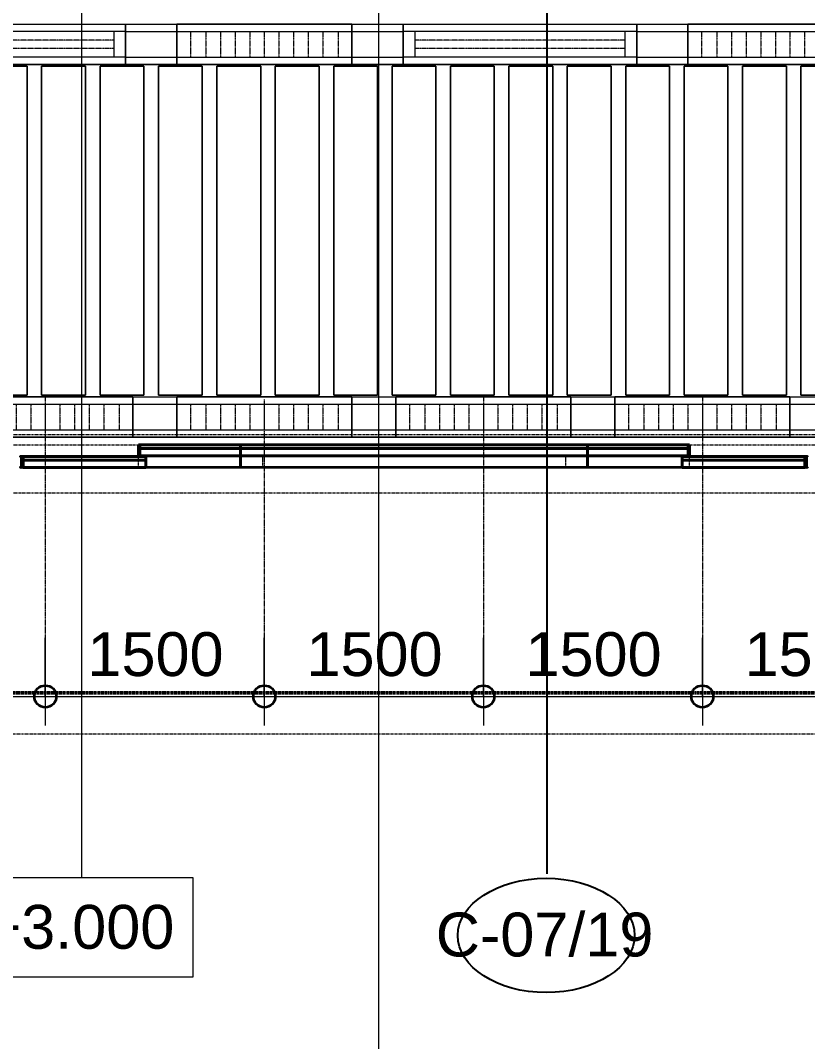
# Model space of a CAD drawing. Header units: millimetres. Extents: x -794326 to -715748, y -17796 to 22353.
# Drawn here: x -739003 to -733612, y -3986 to 3003 of the extents above; entities that cross this region are included whole.
import ezdxf

# ---------------------------------------------------------------- set-up
doc = ezdxf.new("R2010")
doc.units = ezdxf.units.MM
for name, pattern in [('DASH', [6.35, 3.175, -3.175]), ('DPA_Grid _ Level 100', [10, 5.5, -1.6, 1.3, -1.6]), ('DPA_Hidden 50', [3, 2, -1]), ('DPA_Hidden 500', [1.4, 0.8, -0.6])]:
    doc.linetypes.add(name, pattern=pattern)
for name, color, linetype, lineweight in [('A-ANNO-DIMS', 1, 'Continuous', 9), ('A-ANNO-DIMS-100', 1, 'Continuous', 9), ('A-ANNO-NOTE', 3, 'Continuous', 25), ('A-DETL', 1, 'Continuous', 70), ('A-GENM', 1, 'Continuous', 9), ('A-GENM-HDLN', 2, 'DPA_Hidden 500', 9), ('A-GLAZ-CURT', 2, 'Continuous', 9), ('G-ANNO-SECL', 3, 'Continuous', 9), ('G-ANNO-TEXT', 3, 'Continuous', 9), ('Q-SPCQ', 2, 'Continuous', 35), ('Q-SPCQ-HDLN', 2, 'DASH', 9)]:
    doc.layers.add(name, color=color, linetype=linetype, lineweight=lineweight)
doc.styles.add('Arial_2', font='arial.ttf', dxfattribs={"height": 300})
doc.dimstyles.new('DPA-DIM-3_0_C-C', dxfattribs={"dimscale": 304.8, "dimtxt": 306.07782, "dimasz": 0.492126, "dimexe": 0.656168, "dimexo": 0.0625, "dimgap": 0.164042, "dimtad": 1, "dimdec": 0, "dimzin": 0, "dimdsep": 46, "dimtxsty": 'Arial_2', "dimblk1": 'DOTBLANK', "dimblk2": 'DOTBLANK', "dimsah": 1, "dimcen": 0.09, "dimdle": 0.656168, "dimadec": 8, "dimazin": 0, "dimtfac": 1, "dimtdec": 4, "dimtix": 1, "dimtmove": 0, "dimatfit": 3, "dimfxl": 1.312336, "dimfxlon": 1, "dimtvp": 1, "dimtolj": 1, "dimtzin": 0, "dimarcsym": 2})

# ---------------------------------------------------------------- blocks, each defined once
blk = doc.blocks.new('DPA_CP_Metal Ceiling Panel - Vertical Panel with Gap-11114031-4282-01 ENLARGED LOWER PLATFORM LEVEL - REFLECTED CEILING PLAN - SHEET 3')
at = {"layer": 'A-GLAZ-CURT'}
for p, q in [((-785007.4, 2689), (-785007.4, 439)), ((-784707.4, 2689), (-785007.4, 2689)), ((-784707.4, 2689), (-785007.4, 2689)), ((-785007.4, 2689), (-785007.4, 439)), ((-785007.4, 439), (-785007.4, 2689)), ((-785007.4, 2689), (-784707.4, 2689)), ((-784707.4, 2689), (-784707.4, 439)), ((-784707.4, 439), (-784707.4, 2689)), ((-784707.4, 2689), (-784707.4, 439)), ((-784707.4, 439), (-785007.4, 439)), ((-785007.4, 439), (-784707.4, 439)), ((-784707.4, 439), (-785007.4, 439))]:
    blk.add_line(p, q, dxfattribs=at)
blk = doc.blocks.new('DPA_Speciality_PlatformScreenDoor - Length_135300-12767973-4282-01 ENLARGED LOWER PLATFORM LEVEL - REFLECTED CEILING PLAN - SHEET 3')
at = {"layer": 'A-GENM'}
for p, q in [((17087.5, -250), (16889.7, -250)), ((16889.7, -250), (17087.5, -250)), ((16982.5, -250), (16892.5, -250)), ((16892.5, -250), (16982.5, -250)), ((16992.5, -250), (17082.5, -250)), ((17082.5, -250), (16992.5, -250)), ((21462.5, -250), (21660.3, -250)), ((21660.3, -250), (21462.5, -250)), ((21557.5, -250), (21467.5, -250)), ((21467.5, -250), (21557.5, -250)), ((21567.5, -250), (21657.5, -250)), ((21657.5, -250), (21567.5, -250)), ((17640.3, -330), (17764.1, -330)), ((17650.9, -330), (17704, -330)), ((17700.4, -330), (17753.5, -330)), ((19240.3, -330), (19364.1, -330)), ((19250.9, -330), (19304, -330)), ((19300.4, -330), (19353.5, -330))]:
    blk.add_line(p, q, dxfattribs=at)
at = {"layer": 'A-GENM-HDLN'}
for p, q in [((17387.5, -175), (17387.5, -250)), ((17387.5, -175), (18237.5, -175)), ((18237.5, -250), (18237.5, -175)), ((20312.5, -250), (20312.5, -175)), ((21162.5, -175), (20312.5, -175)), ((21162.5, -175), (21162.5, -250)), ((17387.5, -250), (18237.5, -250)), ((21162.5, -250), (20312.5, -250))]:
    blk.add_line(p, q, dxfattribs=at)
at = {"layer": 'Q-SPCQ', "linetype": 'DASH', "lineweight": 9}
blk.add_line((3946, 1650), (73451.3, 1650), dxfattribs=at)
at = {"layer": 'Q-SPCQ'}
for p, q in [((16587.5, -245), (16587.5, -180)), ((16587.5, -180), (16587.5, -245)), ((16587.5, -180), (16587.5, -245)), ((16587.5, -245), (16587.5, -180)), ((17437.5, -175), (16597.5, -175)), ((16597.5, -175), (17437.5, -175)), ((16597.5, -175), (16597.5, -225)), ((16597.5, -175), (16597.5, -225)), ((16597.5, -245), (16597.5, -180)), ((16597.5, -180), (16597.5, -245)), ((16627.5, -175), (17407.5, -175)), ((17407.5, -175), (16627.5, -175)), ((17407.5, -175), (16627.5, -175)), ((16627.5, -175), (17407.5, -175)), ((17387.5, -175), (18087.5, -175)), ((17437.5, -225), (17437.5, -175)), ((17437.5, -175), (17437.5, -225)), ((18087.5, -175), (18087.5, -330)), ((18087.5, -175), (20462.5, -175)), ((18087.5, -330), (18087.5, -175)), ((18087.5, -200), (18087.5, -175.9)), ((18087.5, -175.9), (18087.5, -200)), ((18087.5, -305), (18087.5, -200)), ((18087.5, -200), (18087.5, -305)), ((20462.5, -175), (20462.5, -330)), ((20462.5, -175), (21162.5, -175)), ((20462.5, -330), (20462.5, -175)), ((20462.5, -200), (20462.5, -175.9)), ((20462.5, -175.9), (20462.5, -200)), ((20462.5, -305), (20462.5, -200)), ((20462.5, -200), (20462.5, -305)), ((21112.5, -175), (21952.5, -175)), ((21952.5, -175), (21112.5, -175)), ((21112.5, -175), (21112.5, -225)), ((21112.5, -225), (21112.5, -175)), ((21922.5, -175), (21142.5, -175)), ((21142.5, -175), (21922.5, -175)), ((21142.5, -175), (21922.5, -175)), ((21922.5, -175), (21142.5, -175)), ((21952.5, -225), (21952.5, -175)), ((21952.5, -225), (21952.5, -175)), ((21952.5, -180), (21952.5, -245)), ((21952.5, -245), (21952.5, -180)), ((21962.5, -245), (21962.5, -180)), ((21962.5, -180), (21962.5, -245)), ((21962.5, -180), (21962.5, -245)), ((21962.5, -245), (21962.5, -180)), ((16597.5, -225), (17437.5, -225)), ((17437.5, -225), (16597.5, -225)), ((16597.5, -250), (16597.5, -225)), ((16597.5, -225), (16597.5, -250)), ((17437.5, -225), (16597.5, -225)), ((16597.5, -225), (16597.5, -250)), ((16597.5, -250), (16597.5, -225)), ((16597.5, -225), (17437.5, -225)), ((17437.5, -225), (16597.5, -225)), ((16597.5, -225), (17437.5, -225)), ((16597.5, -250), (17437.5, -250)), ((17437.5, -250), (16597.5, -250)), ((16597.5, -250), (17437.5, -250)), ((17437.5, -250), (16597.5, -250)), ((17407.5, -225), (16627.5, -225)), ((16627.5, -225), (17407.5, -225)), ((16627.5, -225), (17407.5, -225)), ((17407.5, -225), (16627.5, -225)), ((17387.5, -225), (16647.5, -225)), ((16647.5, -225), (17387.5, -225)), ((17387.5, -225), (16647.5, -225)), ((16647.5, -225), (17387.5, -225)), ((17387.5, -250), (16647.5, -250)), ((16647.5, -250), (17387.5, -250)), ((17387.5, -250), (16647.5, -250)), ((16647.5, -250), (17387.5, -250)), ((17387.5, -305), (17387.5, -250)), ((17387.5, -250), (17387.5, -330)), ((17397.5, -255), (17387.5, -255)), ((17387.5, -255), (17387.5, -330)), ((17387.5, -330), (17387.5, -255)), ((17387.5, -255), (17397.5, -255)), ((17397.5, -330), (17397.5, -255)), ((17397.5, -255), (17397.5, -330)), ((18087.5, -255), (17397.5, -255)), ((17397.5, -255), (18087.5, -255)), ((17397.5, -255), (17397.5, -305)), ((17397.5, -255), (17397.5, -305)), ((17437.5, -225), (17437.5, -250)), ((17437.5, -225), (17437.5, -250)), ((17437.5, -250), (17437.5, -225)), ((17437.5, -225), (17437.5, -250)), ((17447.5, -255), (18027.5, -255)), ((18027.5, -255), (17447.5, -255)), ((18037.5, -255), (17447.5, -255)), ((17447.5, -255), (18037.5, -255)), ((20462.5, -255), (18087.5, -255)), ((18087.5, -255), (20462.5, -255)), ((18087.5, -255), (18087.5, -305)), ((18087.5, -255), (18087.5, -305)), ((18087.5, -305), (18087.5, -255)), ((18087.5, -255), (18087.5, -305)), ((20412.5, -255), (18137.5, -255)), ((18137.5, -255), (20412.5, -255)), ((18147.5, -255), (20402.5, -255)), ((20402.5, -255), (18147.5, -255)), ((20462.5, -255), (21152.5, -255)), ((21152.5, -255), (20462.5, -255)), ((20462.5, -255), (20462.5, -305)), ((20462.5, -305), (20462.5, -255)), ((20462.5, -305), (20462.5, -255)), ((20462.5, -255), (20462.5, -305)), ((20512.5, -255), (21102.5, -255)), ((21102.5, -255), (20512.5, -255)), ((21102.5, -255), (20522.5, -255)), ((20522.5, -255), (21102.5, -255)), ((21952.5, -225), (21112.5, -225)), ((21112.5, -225), (21952.5, -225)), ((21112.5, -250), (21112.5, -225)), ((21112.5, -250), (21112.5, -225)), ((21952.5, -225), (21112.5, -225)), ((21112.5, -225), (21112.5, -250)), ((21112.5, -250), (21112.5, -225)), ((21112.5, -225), (21952.5, -225)), ((21112.5, -225), (21952.5, -225)), ((21952.5, -225), (21112.5, -225)), ((21952.5, -250), (21112.5, -250)), ((21112.5, -250), (21952.5, -250)), ((21112.5, -250), (21952.5, -250)), ((21952.5, -250), (21112.5, -250)), ((21142.5, -225), (21922.5, -225)), ((21922.5, -225), (21142.5, -225)), ((21922.5, -225), (21142.5, -225)), ((21142.5, -225), (21922.5, -225)), ((21152.5, -255), (21152.5, -330)), ((21162.5, -255), (21152.5, -255)), ((21152.5, -255), (21162.5, -255)), ((21152.5, -330), (21152.5, -255)), ((21152.5, -305), (21152.5, -255)), ((21152.5, -305), (21152.5, -255)), ((21162.5, -225), (21902.5, -225)), ((21902.5, -225), (21162.5, -225)), ((21162.5, -225), (21902.5, -225)), ((21902.5, -225), (21162.5, -225)), ((21162.5, -250), (21902.5, -250)), ((21902.5, -250), (21162.5, -250)), ((21162.5, -250), (21902.5, -250)), ((21902.5, -250), (21162.5, -250)), ((21162.5, -330), (21162.5, -250)), ((21162.5, -250), (21162.5, -305)), ((21162.5, -330), (21162.5, -255)), ((21162.5, -255), (21162.5, -330)), ((21952.5, -225), (21952.5, -250)), ((21952.5, -250), (21952.5, -225)), ((21952.5, -250), (21952.5, -225)), ((21952.5, -225), (21952.5, -250)), ((17387.5, -329.1), (17387.5, -305)), ((17387.5, -330), (18087.5, -330)), ((17387.5, -330), (17397.5, -330)), ((17397.5, -330), (17387.5, -330)), ((18087.5, -305), (17397.5, -305)), ((17397.5, -305), (18077.5, -305)), ((17397.5, -305), (17397.5, -330)), ((17397.5, -305), (17397.5, -330)), ((17397.5, -305), (18077.5, -305)), ((18077.5, -305), (17397.5, -305)), ((17397.5, -330), (17397.5, -305)), ((17397.5, -305), (17397.5, -330)), ((18087.5, -305), (17397.5, -305)), ((17397.5, -305), (18087.5, -305)), ((18077.5, -330), (17397.5, -330)), ((17397.5, -330), (18087.5, -330)), ((17397.5, -330), (18077.5, -330)), ((18077.5, -330), (17397.5, -330)), ((18027.5, -305), (17447.5, -305)), ((17447.5, -305), (18027.5, -305)), ((18027.5, -305), (17447.5, -305)), ((17447.5, -305), (18027.5, -305)), ((18037.5, -305), (17447.5, -305)), ((17447.5, -305), (18037.5, -305)), ((17447.5, -305), (18027.5, -305)), ((18027.5, -305), (17447.5, -305)), ((18027.5, -330), (17447.5, -330)), ((17447.5, -330), (18027.5, -330)), ((18027.5, -330), (17447.5, -330)), ((17447.5, -330), (18027.5, -330)), ((18077.5, -305), (18087.5, -305)), ((18087.5, -330), (18077.5, -330)), ((18087.5, -329.1), (18087.5, -305)), ((20462.5, -305), (18087.5, -305)), ((18087.5, -305), (18097.5, -305)), ((18087.5, -330), (18087.5, -305)), ((18087.5, -305), (18087.5, -330)), ((20462.5, -305), (18087.5, -305)), ((18087.5, -305), (20462.5, -305)), ((18087.5, -305), (18087.5, -329.1)), ((18087.5, -330), (18087.5, -305)), ((18087.5, -305), (18087.5, -330)), ((18087.5, -330), (20462.5, -330)), ((18097.5, -330), (18087.5, -330)), ((18087.5, -330), (20462.5, -330)), ((18097.5, -305), (20452.5, -305)), ((18097.5, -305), (20452.5, -305)), ((20452.5, -305), (18097.5, -305)), ((20452.5, -330), (18097.5, -330)), ((18097.5, -330), (20452.5, -330)), ((20452.5, -330), (18097.5, -330)), ((20412.5, -305), (18137.5, -305)), ((18137.5, -305), (20412.5, -305)), ((20402.5, -305), (18147.5, -305)), ((18147.5, -305), (20402.5, -305)), ((20402.5, -305), (18147.5, -305)), ((18147.5, -305), (20402.5, -305)), ((18147.5, -305), (20402.5, -305)), ((20402.5, -305), (18147.5, -305)), ((20402.5, -330), (18147.5, -330)), ((18147.5, -330), (20402.5, -330)), ((20402.5, -330), (18147.5, -330)), ((18147.5, -330), (20402.5, -330)), ((20452.5, -305), (20462.5, -305)), ((20462.5, -330), (20452.5, -330)), ((20462.5, -329.1), (20462.5, -305)), ((20462.5, -305), (20472.5, -305)), ((21152.5, -305), (20462.5, -305)), ((20462.5, -305), (20462.5, -330)), ((20462.5, -330), (20462.5, -305)), ((20462.5, -305), (21152.5, -305)), ((21152.5, -305), (20462.5, -305)), ((20462.5, -305), (20462.5, -329.1)), ((20462.5, -330), (20462.5, -305)), ((20462.5, -305), (20462.5, -330)), ((20462.5, -330), (21162.5, -330)), ((20462.5, -330), (21152.5, -330)), ((20472.5, -330), (20462.5, -330)), ((20472.5, -305), (21152.5, -305)), ((21152.5, -305), (20472.5, -305)), ((20472.5, -305), (21152.5, -305)), ((21152.5, -330), (20472.5, -330)), ((21152.5, -330), (20472.5, -330)), ((20472.5, -330), (21152.5, -330)), ((20512.5, -305), (21102.5, -305)), ((21102.5, -305), (20512.5, -305)), ((20522.5, -305), (21102.5, -305)), ((21102.5, -305), (20522.5, -305)), ((20522.5, -305), (21102.5, -305)), ((21102.5, -305), (20522.5, -305)), ((21102.5, -305), (20522.5, -305)), ((20522.5, -305), (21102.5, -305)), ((20522.5, -330), (21102.5, -330)), ((21102.5, -330), (20522.5, -330)), ((20522.5, -330), (21102.5, -330)), ((21102.5, -330), (20522.5, -330)), ((21152.5, -330), (21152.5, -305)), ((21152.5, -330), (21152.5, -305)), ((21152.5, -305), (21152.5, -330)), ((21152.5, -330), (21152.5, -305)), ((21152.5, -330), (21162.5, -330)), ((21162.5, -330), (21152.5, -330)), ((21162.5, -305), (21162.5, -329.1))]:
    blk.add_line(p, q, dxfattribs=at)
for centre, start, end in [((16582.5, -180), 0, 180), ((16582.5, -180), 60, 120), ((16582.5, -180), 360, 30), ((16592.5, -180), 0, 180), ((16592.5, -180), 150, 180), ((16592.5, -180), 60, 120), ((16592.5, -180), 0, 45), ((21957.5, -180), 0, 180), ((21957.5, -180), 135, 180), ((21957.5, -180), 60, 120), ((21957.5, -180), 360, 30), ((21967.5, -180), 0, 180), ((21967.5, -180), 150, 180), ((21967.5, -180), 60, 120), ((16582.5, -245), 180, 0), ((16582.5, -245), 240, 300), ((16582.5, -245), 330, 0), ((16592.5, -245), 180, 210), ((16592.5, -245), 180, 360), ((16592.5, -245), 240, 300), ((16592.5, -245), 330, 360), ((21957.5, -245), 180, 210), ((21957.5, -245), 180, 0), ((21957.5, -245), 240, 300), ((21957.5, -245), 330, 0), ((21967.5, -245), 180, 210), ((21967.5, -245), 180, 360), ((21967.5, -245), 240, 300)]:
    blk.add_arc(centre, 5, start, end, dxfattribs=at)
at = {"layer": 'Q-SPCQ-HDLN'}
for p, q in [((73451.3, 0), (3946, 0)), ((73451.3, -330), (3946, -330)), ((73451.3, -400), (3946, -400))]:
    blk.add_line(p, q, dxfattribs=at)
blk = doc.blocks.new('DPA_CP_Metal Ceiling Luminaire2 - Linear Luminaire-12404975-4282-01 ENLARGED LOWER PLATFORM LEVEL - REFLECTED CEILING PLAN - SHEET 3')
at = {"layer": 'A-GLAZ-CURT'}
for p, q in [((-786932.4, 2701.5), (-786932.4, 2976.5)), ((-786932.4, 2976.5), (-785732.4, 2976.5)), ((-786932.4, 2976.5), (-786932.4, 2701.5)), ((-785732.4, 2976.5), (-786932.4, 2976.5)), ((-786932.4, 2976.5), (-785732.4, 2976.5)), ((-786932.4, 2939), (-786932.4, 2701.5)), ((-785732.4, 2976.5), (-785732.4, 2701.5)), ((-785732.4, 2701.5), (-785732.4, 2976.5)), ((-785732.4, 2939), (-785732.4, 2701.5)), ((-786932.4, 2926.5), (-785732.4, 2926.5)), ((-786932.4, 2751.5), (-785732.4, 2751.5)), ((-785732.4, 2701.5), (-786932.4, 2701.5)), ((-785732.4, 2701.5), (-786932.4, 2701.5)), ((-786932.4, 2701.5), (-785732.4, 2701.5))]:
    blk.add_line(p, q, dxfattribs=at)
at = {"layer": 'A-GLAZ-CURT', "linetype": 'DPA_Hidden 50'}
for p, q in [((-786837.4, 2926.5), (-786837.4, 2751.5)), ((-786732.4, 2926.5), (-786732.4, 2751.5)), ((-786632.4, 2926.5), (-786632.4, 2751.5)), ((-786532.4, 2926.5), (-786532.4, 2751.5)), ((-786432.4, 2926.5), (-786432.4, 2751.5)), ((-786332.4, 2926.5), (-786332.4, 2751.5)), ((-786232.4, 2926.5), (-786232.4, 2751.5)), ((-786132.4, 2926.5), (-786132.4, 2751.5)), ((-786032.4, 2926.5), (-786032.4, 2751.5)), ((-785932.4, 2926.5), (-785932.4, 2751.5)), ((-785827.4, 2926.5), (-785827.4, 2751.5))]:
    blk.add_line(p, q, dxfattribs=at)
blk = doc.blocks.new('DPA_CP_Metal Ceiling Panel1 - Horizontal with Gap-13297912-4282-01 ENLARGED LOWER PLATFORM LEVEL - REFLECTED CEILING PLAN - SHEET 3')
at = {"layer": 'A-GLAZ-CURT'}
for p, q in [((-786232.4, 151.5), (-786232.4, 426.5)), ((-786232.4, 151.5), (-786232.4, 426.5)), ((-786232.4, 426.5), (-785932.4, 426.5)), ((-786232.4, 426.5), (-785932.4, 426.5)), ((-786232.4, 151.5), (-786232.4, 426.5)), ((-785932.4, 151.5), (-785932.4, 426.5)), ((-785932.4, 426.5), (-785932.4, 151.5)), ((-785932.4, 426.5), (-785932.4, 151.5)), ((-786232.4, 376.5), (-785932.4, 376.5)), ((-786232.4, 201.5), (-785932.4, 201.5)), ((-786232.4, 151.5), (-785932.4, 151.5)), ((-785932.4, 151.5), (-786232.4, 151.5)), ((-785932.4, 151.5), (-786232.4, 151.5))]:
    blk.add_line(p, q, dxfattribs=at)
blk = doc.blocks.new('DPA_CP_Metal Ceiling Air Supply1 - Linear Diffuser Air Supply-12404980-4282-01 ENLARGED LOWER PLATFORM LEVEL - REFLECTED CEILING PLAN - SHEET 3')
at = {"layer": 'A-GLAZ-CURT'}
for p, q in [((-788882.4, 2701.5), (-788882.4, 2976.5)), ((-788882.4, 2976.5), (-787282.4, 2976.5)), ((-788882.4, 2701.5), (-788882.4, 2976.5)), ((-788882.4, 2976.5), (-787282.4, 2976.5)), ((-788882.4, 2976.5), (-787282.4, 2976.5)), ((-788882.4, 2701.5), (-788882.4, 2976.5)), ((-787282.4, 2701.5), (-787282.4, 2976.5)), ((-787282.4, 2976.5), (-787282.4, 2701.5)), ((-787282.4, 2976.5), (-787282.4, 2701.5)), ((-787282.4, 2926.5), (-788882.4, 2926.5)), ((-788802.4, 2926.5), (-788802.4, 2751.5)), ((-787362.4, 2926.5), (-787362.4, 2751.5)), ((-787282.4, 2751.5), (-788882.4, 2751.5)), ((-788882.4, 2701.5), (-787282.4, 2701.5)), ((-787282.4, 2701.5), (-788882.4, 2701.5)), ((-787282.4, 2701.5), (-788882.4, 2701.5))]:
    blk.add_line(p, q, dxfattribs=at)
at = {"layer": 'A-GLAZ-CURT', "linetype": 'DPA_Hidden 50'}
for p, q in [((-787362.4, 2868.2), (-788802.4, 2868.2)), ((-787362.4, 2809.9), (-788802.4, 2809.9))]:
    blk.add_line(p, q, dxfattribs=at)
blk = doc.blocks.new('DPA_CP_Metal Ceiling Panel1 - Horizontal with Gap-16028279-4282-01 ENLARGED LOWER PLATFORM LEVEL - REFLECTED CEILING PLAN - SHEET 3')
at = {"layer": 'A-GLAZ-CURT'}
for p, q in [((-787282.4, 2701.5), (-787282.4, 2976.5)), ((-787282.4, 2701.5), (-787282.4, 2976.5)), ((-787282.4, 2976.5), (-786932.4, 2976.5)), ((-787282.4, 2976.5), (-786932.4, 2976.5)), ((-787282.4, 2701.5), (-787282.4, 2976.5)), ((-786932.4, 2701.5), (-786932.4, 2976.5)), ((-786932.4, 2976.5), (-786932.4, 2701.5)), ((-786932.4, 2976.5), (-786932.4, 2701.5)), ((-787282.4, 2926.5), (-786932.4, 2926.5)), ((-787282.4, 2751.5), (-786932.4, 2751.5)), ((-787282.4, 2701.5), (-786932.4, 2701.5)), ((-786932.4, 2701.5), (-787282.4, 2701.5)), ((-786932.4, 2701.5), (-787282.4, 2701.5))]:
    blk.add_line(p, q, dxfattribs=at)
blk = doc.blocks.new('DIMBLOCK60-4282-01 ENLARGED LOWER PLATFORM LEVEL - REFLECTED CEILING PLAN - SHEET 3')
at = {"layer": 'A-ANNO-DIMS-100'}
for p, q in [((-740332.4, -1223.5), (-740332.4, -1823.5)), ((-740332.4, -1623.5), (-740332.4, -1223.5)), ((-738832.4, -1223.5), (-738832.4, -1823.5)), ((-738832.4, -1623.5), (-738832.4, -1223.5)), ((-740532.4, -1623.5), (-738832.4, -1623.5))]:
    blk.add_line(p, q, dxfattribs=at)
at = {"layer": 'A-ANNO-DIMS-100', "lineweight": 35}
for centre in [(-740332.4, -1623.5), (-738832.4, -1623.5)]:
    blk.add_circle(centre, 75, dxfattribs=at)
at = {"layer": 'A-ANNO-DIMS-100', "color": 0, "insert": (-740043.8, -1184.1), "char_height": 300, "width": 1107.531, "attachment_point": 1, "line_spacing_factor": 0.941778, "style": 'Arial_2'}
blk.add_mtext('1500', dxfattribs=at)
blk = doc.blocks.new('_DotBlank')
at = {"color": 0, "linetype": 'ByBlock', "lineweight": -2}
blk.add_line((-0.5, 0), (-1, 0), dxfattribs=at)
blk.add_circle((0, 0), 0.5, dxfattribs=at)
blk = doc.blocks.new('DIMBLOCK61-4282-01 ENLARGED LOWER PLATFORM LEVEL - REFLECTED CEILING PLAN - SHEET 3')
at = {"layer": 'A-ANNO-DIMS-100'}
for p, q in [((-738832.4, -1223.5), (-738832.4, -1823.5)), ((-738832.4, -1623.5), (-738832.4, -1223.5)), ((-737332.4, -1223.5), (-737332.4, -1823.5)), ((-737332.4, -1623.5), (-737332.4, -1223.5)), ((-738832.4, -1623.5), (-737332.4, -1623.5))]:
    blk.add_line(p, q, dxfattribs=at)
at = {"layer": 'A-ANNO-DIMS-100', "lineweight": 35}
for centre in [(-738832.4, -1623.5), (-737332.4, -1623.5)]:
    blk.add_circle(centre, 75, dxfattribs=at)
at = {"layer": 'A-ANNO-DIMS-100', "color": 0, "insert": (-738543.8, -1184.1), "char_height": 300, "width": 1107.531, "attachment_point": 1, "line_spacing_factor": 0.941778, "style": 'Arial_2'}
blk.add_mtext('1500', dxfattribs=at)
blk = doc.blocks.new('DIMBLOCK62-4282-01 ENLARGED LOWER PLATFORM LEVEL - REFLECTED CEILING PLAN - SHEET 3')
at = {"layer": 'A-ANNO-DIMS-100'}
for p, q in [((-737332.4, -1223.5), (-737332.4, -1823.5)), ((-737332.4, -1623.5), (-737332.4, -1223.5)), ((-735832.4, -1223.5), (-735832.4, -1823.5)), ((-735832.4, -1623.5), (-735832.4, -1223.5)), ((-737332.4, -1623.5), (-735632.4, -1623.5))]:
    blk.add_line(p, q, dxfattribs=at)
at = {"layer": 'A-ANNO-DIMS-100', "lineweight": 35}
for centre in [(-737332.4, -1623.5), (-735832.4, -1623.5)]:
    blk.add_circle(centre, 75, dxfattribs=at)
at = {"layer": 'A-ANNO-DIMS-100', "color": 0, "insert": (-737043.8, -1184.1), "char_height": 300, "width": 1107.531, "attachment_point": 1, "line_spacing_factor": 0.941778, "style": 'Arial_2'}
blk.add_mtext('1500', dxfattribs=at)
blk = doc.blocks.new('Ceiling Tags - Ceiling Tags-9510765-4282-01 ENLARGED LOWER PLATFORM LEVEL - REFLECTED CEILING PLAN - SHEET 3')
at = {"layer": 'A-ANNO-NOTE'}
blk.add_ellipse((0, 0), major_axis=(6.049, 0), ratio=0.646436, dxfattribs=at)
blk = doc.blocks.new('DIMBLOCK102-4282-01 ENLARGED LOWER PLATFORM LEVEL - REFLECTED CEILING PLAN - SHEET 3')
at = {"layer": 'A-ANNO-DIMS-100'}
for p, q in [((-735832.4, -1223.5), (-735832.4, -1823.5)), ((-735832.4, -1623.5), (-735832.4, -1223.5)), ((-734332.4, -1223.5), (-734332.4, -1823.5)), ((-734332.4, -1623.5), (-734332.4, -1223.5)), ((-736032.4, -1623.5), (-734332.4, -1623.5))]:
    blk.add_line(p, q, dxfattribs=at)
at = {"layer": 'A-ANNO-DIMS-100', "lineweight": 35}
for centre in [(-735832.4, -1623.5), (-734332.4, -1623.5)]:
    blk.add_circle(centre, 75, dxfattribs=at)
at = {"layer": 'A-ANNO-DIMS-100', "color": 0, "insert": (-735543.8, -1184.1), "char_height": 300, "width": 1107.531, "attachment_point": 1, "line_spacing_factor": 0.941778, "style": 'Arial_2'}
blk.add_mtext('1500', dxfattribs=at)
blk = doc.blocks.new('DIMBLOCK103-4282-01 ENLARGED LOWER PLATFORM LEVEL - REFLECTED CEILING PLAN - SHEET 3')
at = {"layer": 'A-ANNO-DIMS-100'}
for p, q in [((-734332.4, -1223.5), (-734332.4, -1823.5)), ((-734332.4, -1623.5), (-734332.4, -1223.5)), ((-732832.4, -1223.5), (-732832.4, -1823.5)), ((-732832.4, -1623.5), (-732832.4, -1223.5)), ((-734332.4, -1623.5), (-732832.4, -1623.5))]:
    blk.add_line(p, q, dxfattribs=at)
at = {"layer": 'A-ANNO-DIMS-100', "lineweight": 35}
for centre in [(-734332.4, -1623.5), (-732832.4, -1623.5)]:
    blk.add_circle(centre, 75, dxfattribs=at)
at = {"layer": 'A-ANNO-DIMS-100', "color": 0, "insert": (-734043.8, -1184.1), "char_height": 300, "width": 1107.531, "attachment_point": 1, "line_spacing_factor": 0.941778, "style": 'Arial_2'}
blk.add_mtext('1500', dxfattribs=at)

msp = doc.modelspace()

# ---------------------------------------------------------------- linework, layer by layer
at = {"layer": 'A-ANNO-NOTE'}
msp.add_line((-735398, 4473.8), (-735398, -2837.4), dxfattribs=at)
at = {"layer": 'A-DETL', "color": 55, "linetype": 'DPA_Hidden 50', "lineweight": 9}
for p, q in [((-738832.4, 428), (-738832.4, -1392)), ((-735832.4, 428), (-735832.4, -1392)), ((-735832.4, 428), (-735832.4, -1392)), ((-734332.4, 428), (-734332.4, -1392)), ((-737332.4, 408), (-737332.4, -1392))]:
    msp.add_line(p, q, dxfattribs=at)
at = {"layer": 'G-ANNO-SECL', "linetype": 'DPA_Grid _ Level 100', "lineweight": 50}
msp.add_line((-792462.3, -1598.3), (-718681.7, -1598.3), dxfattribs=at)
at = {"layer": 'G-ANNO-TEXT', "color": 10}
for p, q in [((-736551.3, 4613.8), (-736551.3, -9056.4)), ((-738584.2, 4473.4), (-738584.2, -2863.6))]:
    msp.add_line(p, q, dxfattribs=at)
at = {"layer": 'G-ANNO-TEXT', "color": 10, "flags": 128}
msp.add_lwpolyline([(-737823, -3546), (-739345.4, -3546), (-739345.4, -2863.6), (-737823, -2863.6)], close=True, dxfattribs=at)

# ---------------------------------------------------------------- block references
at = {"layer": 'A-ANNO-NOTE', "xscale": 100, "yscale": 100, "zscale": 100}
msp.add_blockref('Ceiling Tags - Ceiling Tags-9510765-4282-01 ENLARGED LOWER PLATFORM LEVEL - REFLECTED CEILING PLAN - SHEET 3', (-735402.1, -3259.4), dxfattribs=at)
at = {"layer": 'A-GLAZ-CURT'}
for name, p in [('DPA_CP_Metal Ceiling Air Supply1 - Linear Diffuser Air Supply-12404980-4282-01 ENLARGED LOWER PLATFORM LEVEL - REFLECTED CEILING PLAN - SHEET 3', (49000, 0)), ('DPA_CP_Metal Ceiling Air Supply1 - Linear Diffuser Air Supply-12404980-4282-01 ENLARGED LOWER PLATFORM LEVEL - REFLECTED CEILING PLAN - SHEET 3', (49000, 0)), ('DPA_CP_Metal Ceiling Air Supply1 - Linear Diffuser Air Supply-12404980-4282-01 ENLARGED LOWER PLATFORM LEVEL - REFLECTED CEILING PLAN - SHEET 3', (49000, 0)), ('DPA_CP_Metal Ceiling Panel1 - Horizontal with Gap-16028279-4282-01 ENLARGED LOWER PLATFORM LEVEL - REFLECTED CEILING PLAN - SHEET 3', (49000, 0)), ('DPA_CP_Metal Ceiling Panel1 - Horizontal with Gap-16028279-4282-01 ENLARGED LOWER PLATFORM LEVEL - REFLECTED CEILING PLAN - SHEET 3', (49000, 0)), ('DPA_CP_Metal Ceiling Panel1 - Horizontal with Gap-16028279-4282-01 ENLARGED LOWER PLATFORM LEVEL - REFLECTED CEILING PLAN - SHEET 3', (49000, 0)), ('DPA_CP_Metal Ceiling Luminaire2 - Linear Luminaire-12404975-4282-01 ENLARGED LOWER PLATFORM LEVEL - REFLECTED CEILING PLAN - SHEET 3', (49000, 0)), ('DPA_CP_Metal Ceiling Luminaire2 - Linear Luminaire-12404975-4282-01 ENLARGED LOWER PLATFORM LEVEL - REFLECTED CEILING PLAN - SHEET 3', (49000, 0)), ('DPA_CP_Metal Ceiling Luminaire2 - Linear Luminaire-12404975-4282-01 ENLARGED LOWER PLATFORM LEVEL - REFLECTED CEILING PLAN - SHEET 3', (49000, 0)), ('DPA_CP_Metal Ceiling Panel1 - Horizontal with Gap-16028279-4282-01 ENLARGED LOWER PLATFORM LEVEL - REFLECTED CEILING PLAN - SHEET 3', (50550, 0)), ('DPA_CP_Metal Ceiling Panel1 - Horizontal with Gap-16028279-4282-01 ENLARGED LOWER PLATFORM LEVEL - REFLECTED CEILING PLAN - SHEET 3', (50550, 0)), ('DPA_CP_Metal Ceiling Panel1 - Horizontal with Gap-16028279-4282-01 ENLARGED LOWER PLATFORM LEVEL - REFLECTED CEILING PLAN - SHEET 3', (50550, 0)), ('DPA_CP_Metal Ceiling Air Supply1 - Linear Diffuser Air Supply-12404980-4282-01 ENLARGED LOWER PLATFORM LEVEL - REFLECTED CEILING PLAN - SHEET 3', (52500, 0)), ('DPA_CP_Metal Ceiling Air Supply1 - Linear Diffuser Air Supply-12404980-4282-01 ENLARGED LOWER PLATFORM LEVEL - REFLECTED CEILING PLAN - SHEET 3', (52500, 0)), ('DPA_CP_Metal Ceiling Air Supply1 - Linear Diffuser Air Supply-12404980-4282-01 ENLARGED LOWER PLATFORM LEVEL - REFLECTED CEILING PLAN - SHEET 3', (52500, 0)), ('DPA_CP_Metal Ceiling Panel1 - Horizontal with Gap-16028279-4282-01 ENLARGED LOWER PLATFORM LEVEL - REFLECTED CEILING PLAN - SHEET 3', (52500, 0)), ('DPA_CP_Metal Ceiling Panel1 - Horizontal with Gap-16028279-4282-01 ENLARGED LOWER PLATFORM LEVEL - REFLECTED CEILING PLAN - SHEET 3', (52500, 0)), ('DPA_CP_Metal Ceiling Panel1 - Horizontal with Gap-16028279-4282-01 ENLARGED LOWER PLATFORM LEVEL - REFLECTED CEILING PLAN - SHEET 3', (52500, 0)), ('DPA_CP_Metal Ceiling Luminaire2 - Linear Luminaire-12404975-4282-01 ENLARGED LOWER PLATFORM LEVEL - REFLECTED CEILING PLAN - SHEET 3', (52500, 0)), ('DPA_CP_Metal Ceiling Luminaire2 - Linear Luminaire-12404975-4282-01 ENLARGED LOWER PLATFORM LEVEL - REFLECTED CEILING PLAN - SHEET 3', (52500, 0)), ('DPA_CP_Metal Ceiling Luminaire2 - Linear Luminaire-12404975-4282-01 ENLARGED LOWER PLATFORM LEVEL - REFLECTED CEILING PLAN - SHEET 3', (52500, 0)), ('DPA_CP_Metal Ceiling Panel - Vertical Panel with Gap-11114031-4282-01 ENLARGED LOWER PLATFORM LEVEL - REFLECTED CEILING PLAN - SHEET 3', (45750, 0)), ('DPA_CP_Metal Ceiling Panel - Vertical Panel with Gap-11114031-4282-01 ENLARGED LOWER PLATFORM LEVEL - REFLECTED CEILING PLAN - SHEET 3', (46150, 0)), ('DPA_CP_Metal Ceiling Panel - Vertical Panel with Gap-11114031-4282-01 ENLARGED LOWER PLATFORM LEVEL - REFLECTED CEILING PLAN - SHEET 3', (46550, 0)), ('DPA_CP_Metal Ceiling Panel - Vertical Panel with Gap-11114031-4282-01 ENLARGED LOWER PLATFORM LEVEL - REFLECTED CEILING PLAN - SHEET 3', (46950, 0)), ('DPA_CP_Metal Ceiling Panel - Vertical Panel with Gap-11114031-4282-01 ENLARGED LOWER PLATFORM LEVEL - REFLECTED CEILING PLAN - SHEET 3', (47350, 0)), ('DPA_CP_Metal Ceiling Panel - Vertical Panel with Gap-11114031-4282-01 ENLARGED LOWER PLATFORM LEVEL - REFLECTED CEILING PLAN - SHEET 3', (47750, 0)), ('DPA_CP_Metal Ceiling Panel - Vertical Panel with Gap-11114031-4282-01 ENLARGED LOWER PLATFORM LEVEL - REFLECTED CEILING PLAN - SHEET 3', (48150, 0)), ('DPA_CP_Metal Ceiling Panel - Vertical Panel with Gap-11114031-4282-01 ENLARGED LOWER PLATFORM LEVEL - REFLECTED CEILING PLAN - SHEET 3', (48550, 0)), ('DPA_CP_Metal Ceiling Panel - Vertical Panel with Gap-11114031-4282-01 ENLARGED LOWER PLATFORM LEVEL - REFLECTED CEILING PLAN - SHEET 3', (48950, 0)), ('DPA_CP_Metal Ceiling Panel - Vertical Panel with Gap-11114031-4282-01 ENLARGED LOWER PLATFORM LEVEL - REFLECTED CEILING PLAN - SHEET 3', (49350, 0)), ('DPA_CP_Metal Ceiling Panel - Vertical Panel with Gap-11114031-4282-01 ENLARGED LOWER PLATFORM LEVEL - REFLECTED CEILING PLAN - SHEET 3', (49750, 0)), ('DPA_CP_Metal Ceiling Panel - Vertical Panel with Gap-11114031-4282-01 ENLARGED LOWER PLATFORM LEVEL - REFLECTED CEILING PLAN - SHEET 3', (50150, 0)), ('DPA_CP_Metal Ceiling Panel - Vertical Panel with Gap-11114031-4282-01 ENLARGED LOWER PLATFORM LEVEL - REFLECTED CEILING PLAN - SHEET 3', (50550, 0)), ('DPA_CP_Metal Ceiling Panel - Vertical Panel with Gap-11114031-4282-01 ENLARGED LOWER PLATFORM LEVEL - REFLECTED CEILING PLAN - SHEET 3', (50950, 0)), ('DPA_CP_Metal Ceiling Panel - Vertical Panel with Gap-11114031-4282-01 ENLARGED LOWER PLATFORM LEVEL - REFLECTED CEILING PLAN - SHEET 3', (51350, 0)), ('DPA_CP_Metal Ceiling Luminaire2 - Linear Luminaire-12404975-4282-01 ENLARGED LOWER PLATFORM LEVEL - REFLECTED CEILING PLAN - SHEET 3', (47500, -2550)), ('DPA_CP_Metal Ceiling Luminaire2 - Linear Luminaire-12404975-4282-01 ENLARGED LOWER PLATFORM LEVEL - REFLECTED CEILING PLAN - SHEET 3', (47500, -2550)), ('DPA_CP_Metal Ceiling Luminaire2 - Linear Luminaire-12404975-4282-01 ENLARGED LOWER PLATFORM LEVEL - REFLECTED CEILING PLAN - SHEET 3', (47500, -2550)), ('DPA_CP_Metal Ceiling Panel1 - Horizontal with Gap-13297912-4282-01 ENLARGED LOWER PLATFORM LEVEL - REFLECTED CEILING PLAN - SHEET 3', (48000, 0)), ('DPA_CP_Metal Ceiling Panel1 - Horizontal with Gap-13297912-4282-01 ENLARGED LOWER PLATFORM LEVEL - REFLECTED CEILING PLAN - SHEET 3', (48000, 0)), ('DPA_CP_Metal Ceiling Panel1 - Horizontal with Gap-13297912-4282-01 ENLARGED LOWER PLATFORM LEVEL - REFLECTED CEILING PLAN - SHEET 3', (48000, 0)), ('DPA_CP_Metal Ceiling Luminaire2 - Linear Luminaire-12404975-4282-01 ENLARGED LOWER PLATFORM LEVEL - REFLECTED CEILING PLAN - SHEET 3', (49000, -2550)), ('DPA_CP_Metal Ceiling Luminaire2 - Linear Luminaire-12404975-4282-01 ENLARGED LOWER PLATFORM LEVEL - REFLECTED CEILING PLAN - SHEET 3', (49000, -2550)), ('DPA_CP_Metal Ceiling Luminaire2 - Linear Luminaire-12404975-4282-01 ENLARGED LOWER PLATFORM LEVEL - REFLECTED CEILING PLAN - SHEET 3', (49000, -2550)), ('DPA_CP_Metal Ceiling Panel1 - Horizontal with Gap-13297912-4282-01 ENLARGED LOWER PLATFORM LEVEL - REFLECTED CEILING PLAN - SHEET 3', (49500, 0)), ('DPA_CP_Metal Ceiling Panel1 - Horizontal with Gap-13297912-4282-01 ENLARGED LOWER PLATFORM LEVEL - REFLECTED CEILING PLAN - SHEET 3', (49500, 0)), ('DPA_CP_Metal Ceiling Panel1 - Horizontal with Gap-13297912-4282-01 ENLARGED LOWER PLATFORM LEVEL - REFLECTED CEILING PLAN - SHEET 3', (49500, 0)), ('DPA_CP_Metal Ceiling Luminaire2 - Linear Luminaire-12404975-4282-01 ENLARGED LOWER PLATFORM LEVEL - REFLECTED CEILING PLAN - SHEET 3', (50500, -2550)), ('DPA_CP_Metal Ceiling Luminaire2 - Linear Luminaire-12404975-4282-01 ENLARGED LOWER PLATFORM LEVEL - REFLECTED CEILING PLAN - SHEET 3', (50500, -2550)), ('DPA_CP_Metal Ceiling Luminaire2 - Linear Luminaire-12404975-4282-01 ENLARGED LOWER PLATFORM LEVEL - REFLECTED CEILING PLAN - SHEET 3', (50500, -2550)), ('DPA_CP_Metal Ceiling Panel1 - Horizontal with Gap-13297912-4282-01 ENLARGED LOWER PLATFORM LEVEL - REFLECTED CEILING PLAN - SHEET 3', (51000, 0)), ('DPA_CP_Metal Ceiling Panel1 - Horizontal with Gap-13297912-4282-01 ENLARGED LOWER PLATFORM LEVEL - REFLECTED CEILING PLAN - SHEET 3', (51000, 0)), ('DPA_CP_Metal Ceiling Panel1 - Horizontal with Gap-13297912-4282-01 ENLARGED LOWER PLATFORM LEVEL - REFLECTED CEILING PLAN - SHEET 3', (51000, 0)), ('DPA_CP_Metal Ceiling Luminaire2 - Linear Luminaire-12404975-4282-01 ENLARGED LOWER PLATFORM LEVEL - REFLECTED CEILING PLAN - SHEET 3', (52000, -2550)), ('DPA_CP_Metal Ceiling Luminaire2 - Linear Luminaire-12404975-4282-01 ENLARGED LOWER PLATFORM LEVEL - REFLECTED CEILING PLAN - SHEET 3', (52000, -2550)), ('DPA_CP_Metal Ceiling Luminaire2 - Linear Luminaire-12404975-4282-01 ENLARGED LOWER PLATFORM LEVEL - REFLECTED CEILING PLAN - SHEET 3', (52000, -2550)), ('DPA_CP_Metal Ceiling Panel1 - Horizontal with Gap-13297912-4282-01 ENLARGED LOWER PLATFORM LEVEL - REFLECTED CEILING PLAN - SHEET 3', (52500, 0)), ('DPA_CP_Metal Ceiling Panel1 - Horizontal with Gap-13297912-4282-01 ENLARGED LOWER PLATFORM LEVEL - REFLECTED CEILING PLAN - SHEET 3', (52500, 0)), ('DPA_CP_Metal Ceiling Panel1 - Horizontal with Gap-13297912-4282-01 ENLARGED LOWER PLATFORM LEVEL - REFLECTED CEILING PLAN - SHEET 3', (52500, 0))]:
    msp.add_blockref(name, p, dxfattribs=at)
at = {"layer": 'Q-SPCQ', "rotation": 180}
msp.add_blockref('DPA_Speciality_PlatformScreenDoor - Length_135300-12767973-4282-01 ENLARGED LOWER PLATFORM LEVEL - REFLECTED CEILING PLAN - SHEET 3', (-717032.4, -231), dxfattribs=at)

# ---------------------------------------------------------------- texts
at = {"layer": 'A-ANNO-NOTE', "lineweight": 9, "insert": (-736158.5, -3103.2), "char_height": 300, "width": 1835.864, "attachment_point": 1, "style": 'Arial_2'}
msp.add_mtext('C-07/19', dxfattribs=at)
at = {"layer": 'G-ANNO-TEXT', "color": 7, "insert": (-739242.2, -3050.5), "char_height": 300, "width": 1595.358, "attachment_point": 1, "style": 'Arial_2'}
msp.add_mtext('+3.000', dxfattribs=at)

# ---------------------------------------------------------------- dimensions: what is measured, and where the dimension line sits
at = {"layer": 'A-ANNO-DIMS'}
for base, p1, p2, picture, middle in [((-738832.4, -1623.5), (-740332.4, -1223.5), (-738832.4, -1223.5), 'DIMBLOCK60-4282-01 ENLARGED LOWER PLATFORM LEVEL - REFLECTED CEILING PLAN - SHEET 3', (-739582.4, -1420.4)), ((-737332.4, -1623.5), (-738832.4, -1223.5), (-737332.4, -1223.5), 'DIMBLOCK61-4282-01 ENLARGED LOWER PLATFORM LEVEL - REFLECTED CEILING PLAN - SHEET 3', (-738082.4, -1420.4)), ((-735832.4, -1623.5), (-737332.4, -1223.5), (-735832.4, -1223.5), 'DIMBLOCK62-4282-01 ENLARGED LOWER PLATFORM LEVEL - REFLECTED CEILING PLAN - SHEET 3', (-736582.4, -1420.4)), ((-734332.4, -1623.5), (-735832.4, -1223.5), (-734332.4, -1223.5), 'DIMBLOCK102-4282-01 ENLARGED LOWER PLATFORM LEVEL - REFLECTED CEILING PLAN - SHEET 3', (-735082.4, -1420.4)), ((-732832.4, -1623.5), (-734332.4, -1223.5), (-732832.4, -1223.5), 'DIMBLOCK103-4282-01 ENLARGED LOWER PLATFORM LEVEL - REFLECTED CEILING PLAN - SHEET 3', (-733582.4, -1420.4))]:
    dim = msp.add_linear_dim(base=base, p1=p1, p2=p2, dimstyle='DPA-DIM-3_0_C-C', override={"dimpost": '<>', "dimfxl": 1500}, dxfattribs=at)
    dim.commit()
    dim.dimension.update_dxf_attribs({"geometry": picture, "text_midpoint": middle})

doc.saveas('drawing.dxf')
